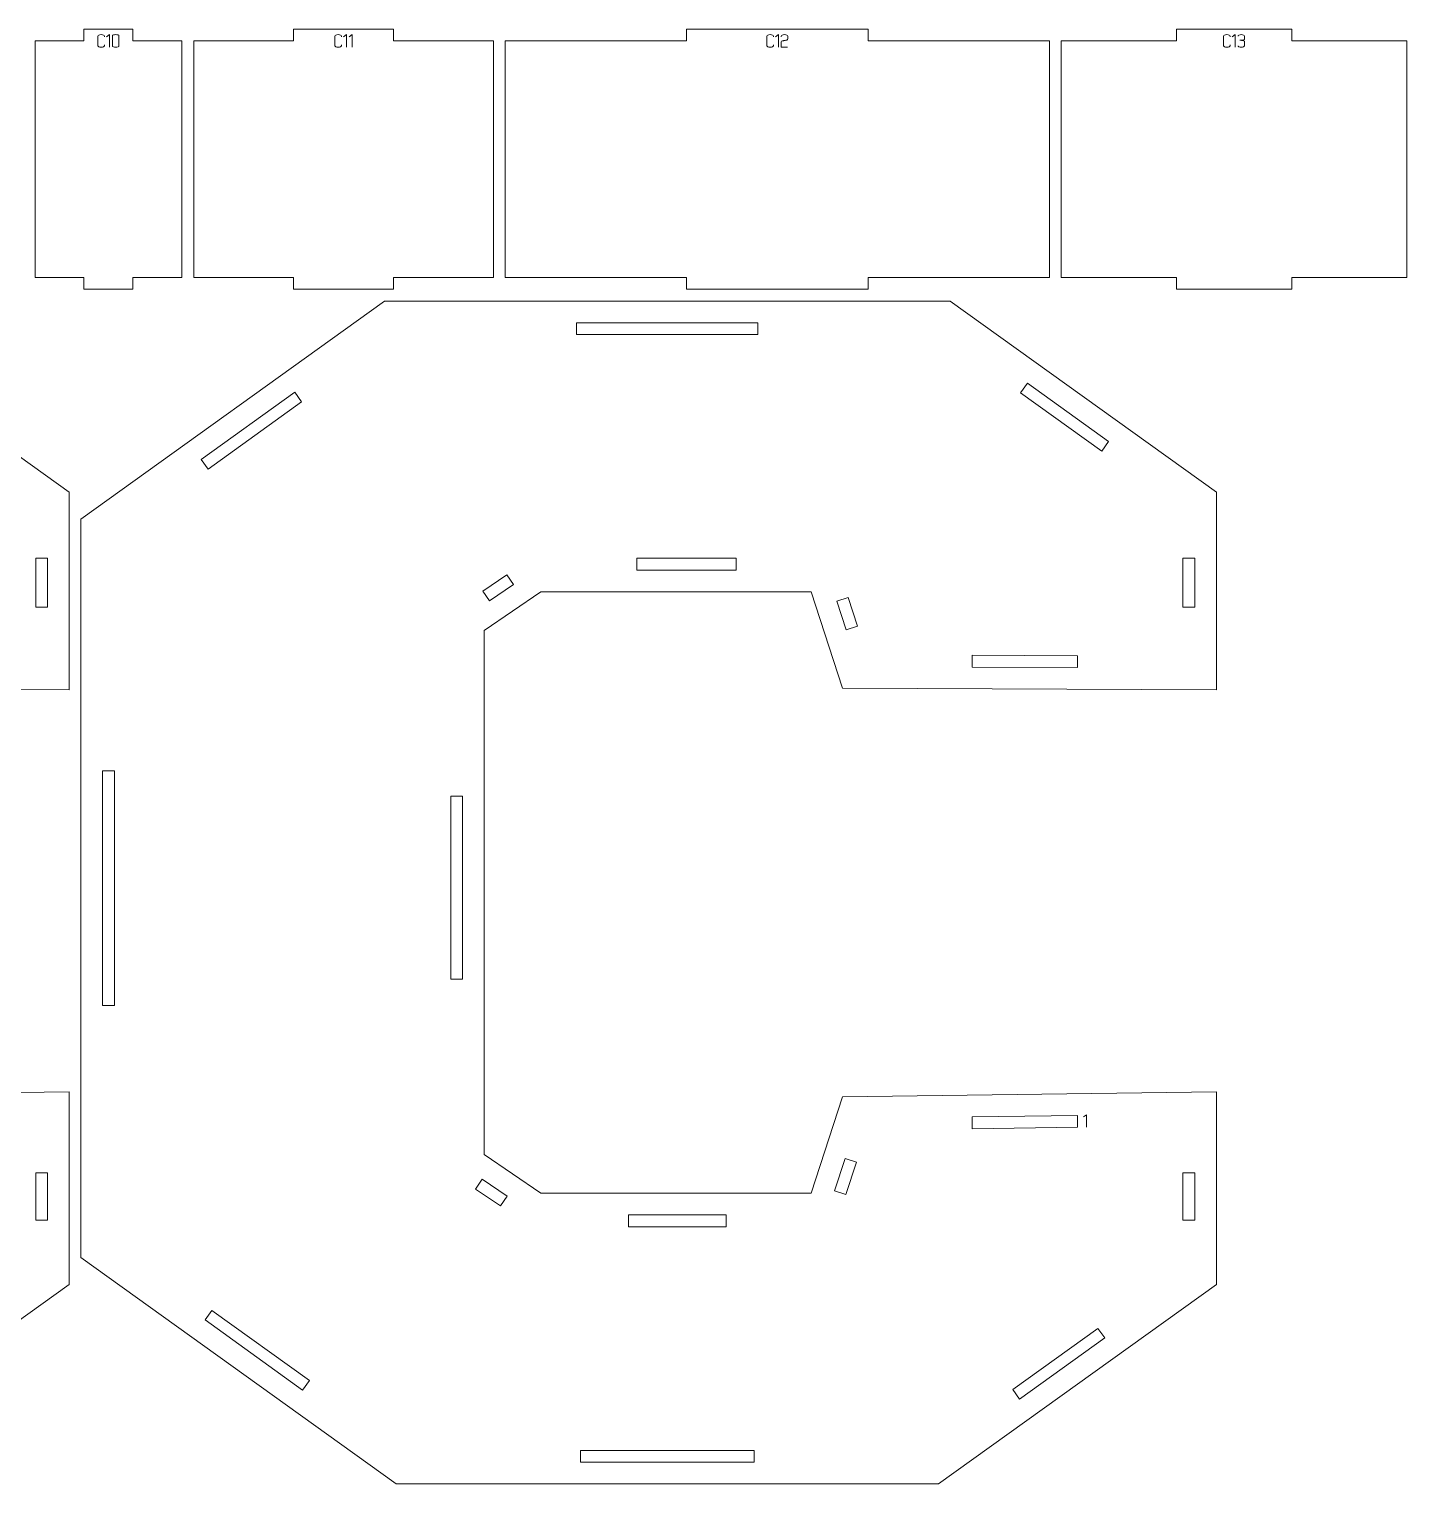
# Model space of a CAD drawing. Header units: centimetres. Extents: x -249 to 275, y -506 to 461.
# Drawn here: x -191.69 to -156.74, y 174.04 to 210.94 of the extents above; entities that cross this region are included whole.
import ezdxf

# ---------------------------------------------------------------- set-up
doc = ezdxf.new("R2010")
doc.units = ezdxf.units.CM
doc.header["$MEASUREMENT"] = 0
doc.layers.add('Capa 1', color=7, linetype='Continuous')

msp = doc.modelspace()

# ---------------------------------------------------------------- linework, layer by layer
at = {"layer": 'Capa 1', "color": 240, "lineweight": 9}
for points, knots in [([(-191.54061, 210.63954), (-191.54061, 210.63954), (-191.54061, 204.63954), (-191.54061, 204.63954), (-191.54061, 204.63954), (-190.29853, 204.63954), (-190.29853, 204.63954), (-190.29853, 204.63954), (-190.29853, 204.33954), (-190.29853, 204.33954), (-190.29853, 204.33954), (-189.05644, 204.33954), (-189.05644, 204.33954), (-189.05644, 204.33954), (-189.05644, 204.63954), (-189.05644, 204.63954), (-189.05644, 204.63954), (-187.81436, 204.63954), (-187.81436, 204.63954), (-187.81436, 204.63954), (-187.81436, 210.63954), (-187.81436, 210.63954), (-187.81436, 210.63954), (-189.05644, 210.63954), (-189.05644, 210.63954), (-189.05644, 210.63954), (-189.05644, 210.93954), (-189.05644, 210.93954), (-189.05644, 210.93954), (-190.29853, 210.93954), (-190.29853, 210.93954), (-190.29853, 210.93954), (-190.29853, 210.63954), (-190.29853, 210.63954), (-190.29853, 210.63954), (-191.54061, 210.63954), (-191.54061, 210.63954)], [0, 0, 0, 0, 0.08333333, 0.08333333, 0.08333333, 0.16666667, 0.16666667, 0.16666667, 0.25, 0.25, 0.25, 0.33333333, 0.33333333, 0.33333333, 0.41666667, 0.41666667, 0.41666667, 0.5, 0.5, 0.5, 0.58333333, 0.58333333, 0.58333333, 0.66666667, 0.66666667, 0.66666667, 0.75, 0.75, 0.75, 0.83333333, 0.83333333, 0.83333333, 0.91666667, 0.91666667, 0.91666667, 1, 1, 1, 1]), ([(-187.51436, 210.63954), (-187.51436, 210.63954), (-187.51436, 204.63954), (-187.51436, 204.63954), (-187.51436, 204.63954), (-184.98049, 204.63954), (-184.98049, 204.63954), (-184.98049, 204.63954), (-184.98049, 204.33954), (-184.98049, 204.33954), (-184.98049, 204.33954), (-182.44662, 204.33954), (-182.44662, 204.33954), (-182.44662, 204.33954), (-182.44662, 204.63954), (-182.44662, 204.63954), (-182.44662, 204.63954), (-179.91275, 204.63954), (-179.91275, 204.63954), (-179.91275, 204.63954), (-179.91275, 210.63954), (-179.91275, 210.63954), (-179.91275, 210.63954), (-182.44662, 210.63954), (-182.44662, 210.63954), (-182.44662, 210.63954), (-182.44662, 210.93954), (-182.44662, 210.93954), (-182.44662, 210.93954), (-184.98049, 210.93954), (-184.98049, 210.93954), (-184.98049, 210.93954), (-184.98049, 210.63954), (-184.98049, 210.63954), (-184.98049, 210.63954), (-187.51436, 210.63954), (-187.51436, 210.63954)], [0, 0, 0, 0, 0.08333333, 0.08333333, 0.08333333, 0.16666667, 0.16666667, 0.16666667, 0.25, 0.25, 0.25, 0.33333333, 0.33333333, 0.33333333, 0.41666667, 0.41666667, 0.41666667, 0.5, 0.5, 0.5, 0.58333333, 0.58333333, 0.58333333, 0.66666667, 0.66666667, 0.66666667, 0.75, 0.75, 0.75, 0.83333333, 0.83333333, 0.83333333, 0.91666667, 0.91666667, 0.91666667, 1, 1, 1, 1]), ([(-179.61275, 210.63954), (-179.61275, 210.63954), (-179.61275, 204.63954), (-179.61275, 204.63954), (-179.61275, 204.63954), (-175.01129, 204.63954), (-175.01129, 204.63954), (-175.01129, 204.63954), (-175.01129, 204.33954), (-175.01129, 204.33954), (-175.01129, 204.33954), (-170.40983, 204.33954), (-170.40983, 204.33954), (-170.40983, 204.33954), (-170.40983, 204.63954), (-170.40983, 204.63954), (-170.40983, 204.63954), (-165.80838, 204.63954), (-165.80838, 204.63954), (-165.80838, 204.63954), (-165.80838, 210.63954), (-165.80838, 210.63954), (-165.80838, 210.63954), (-170.40983, 210.63954), (-170.40983, 210.63954), (-170.40983, 210.63954), (-170.40983, 210.93954), (-170.40983, 210.93954), (-170.40983, 210.93954), (-175.01129, 210.93954), (-175.01129, 210.93954), (-175.01129, 210.93954), (-175.01129, 210.63954), (-175.01129, 210.63954), (-175.01129, 210.63954), (-179.61275, 210.63954), (-179.61275, 210.63954)], [0, 0, 0, 0, 0.08333333, 0.08333333, 0.08333333, 0.16666667, 0.16666667, 0.16666667, 0.25, 0.25, 0.25, 0.33333333, 0.33333333, 0.33333333, 0.41666667, 0.41666667, 0.41666667, 0.5, 0.5, 0.5, 0.58333333, 0.58333333, 0.58333333, 0.66666667, 0.66666667, 0.66666667, 0.75, 0.75, 0.75, 0.83333333, 0.83333333, 0.83333333, 0.91666667, 0.91666667, 0.91666667, 1, 1, 1, 1]), ([(-165.50838, 210.63954), (-165.50838, 210.63954), (-165.50838, 204.63954), (-165.50838, 204.63954), (-165.50838, 204.63954), (-162.58572, 204.63954), (-162.58572, 204.63954), (-162.58572, 204.63954), (-162.58572, 204.33954), (-162.58572, 204.33954), (-162.58572, 204.33954), (-159.66307, 204.33954), (-159.66307, 204.33954), (-159.66307, 204.33954), (-159.66307, 204.63954), (-159.66307, 204.63954), (-159.66307, 204.63954), (-156.74041, 204.63954), (-156.74041, 204.63954), (-156.74041, 204.63954), (-156.74041, 210.63954), (-156.74041, 210.63954), (-156.74041, 210.63954), (-159.66307, 210.63954), (-159.66307, 210.63954), (-159.66307, 210.63954), (-159.66307, 210.93954), (-159.66307, 210.93954), (-159.66307, 210.93954), (-162.58572, 210.93954), (-162.58572, 210.93954), (-162.58572, 210.93954), (-162.58572, 210.63954), (-162.58572, 210.63954), (-162.58572, 210.63954), (-165.50838, 210.63954), (-165.50838, 210.63954)], [0, 0, 0, 0, 0.08333333, 0.08333333, 0.08333333, 0.16666667, 0.16666667, 0.16666667, 0.25, 0.25, 0.25, 0.33333333, 0.33333333, 0.33333333, 0.41666667, 0.41666667, 0.41666667, 0.5, 0.5, 0.5, 0.58333333, 0.58333333, 0.58333333, 0.66666667, 0.66666667, 0.66666667, 0.75, 0.75, 0.75, 0.83333333, 0.83333333, 0.83333333, 0.91666667, 0.91666667, 0.91666667, 1, 1, 1, 1]), ([(-190.67454, 183.98244), (-190.67454, 183.98244), (-200.15867, 183.85386), (-200.15867, 183.85386), (-200.15867, 183.85386), (-200.95316, 181.41101), (-200.95316, 181.41101), (-200.95316, 181.41101), (-207.80557, 181.41101), (-207.80557, 181.41101), (-207.80557, 181.41101), (-209.24556, 182.39672), (-209.24556, 182.39672), (-209.24556, 182.39672), (-209.24556, 195.68242), (-209.24556, 195.68242), (-209.24556, 195.68242), (-207.80557, 196.66813), (-207.80557, 196.66813), (-207.80557, 196.66813), (-200.95316, 196.66813), (-200.95316, 196.66813), (-200.95316, 196.66813), (-200.15867, 194.22528), (-200.15867, 194.22528), (-200.15867, 194.22528), (-190.67454, 194.18242), (-190.67454, 194.18242), (-190.67454, 194.18242), (-190.67454, 199.1967), (-190.67454, 199.1967), (-190.67454, 199.1967), (-197.42764, 204.03954), (-197.42764, 204.03954), (-197.42764, 204.03954), (-211.77798, 204.03954), (-211.77798, 204.03954), (-211.77798, 204.03954), (-219.47452, 198.51098), (-219.47452, 198.51098), (-219.47452, 198.51098), (-219.47452, 179.78245), (-219.47452, 179.78245), (-219.47452, 179.78245), (-211.48004, 174.0396), (-211.48004, 174.0396), (-211.48004, 174.0396), (-197.72557, 174.0396), (-197.72557, 174.0396), (-197.72557, 174.0396), (-190.67454, 179.09674), (-190.67454, 179.09674), (-190.67454, 179.09674), (-190.67454, 183.98244), (-190.67454, 183.98244)], [0, 0, 0, 0, 0.05555556, 0.05555556, 0.05555556, 0.11111111, 0.11111111, 0.11111111, 0.16666667, 0.16666667, 0.16666667, 0.22222222, 0.22222222, 0.22222222, 0.27777778, 0.27777778, 0.27777778, 0.33333333, 0.33333333, 0.33333333, 0.38888889, 0.38888889, 0.38888889, 0.44444444, 0.44444444, 0.44444444, 0.5, 0.5, 0.5, 0.55555556, 0.55555556, 0.55555556, 0.61111111, 0.61111111, 0.61111111, 0.66666667, 0.66666667, 0.66666667, 0.72222222, 0.72222222, 0.72222222, 0.77777778, 0.77777778, 0.77777778, 0.83333333, 0.83333333, 0.83333333, 0.88888889, 0.88888889, 0.88888889, 0.94444444, 0.94444444, 0.94444444, 1, 1, 1, 1]), ([(-161.57456, 183.98244), (-161.57456, 183.98244), (-171.05869, 183.85386), (-171.05869, 183.85386), (-171.05869, 183.85386), (-171.85318, 181.41101), (-171.85318, 181.41101), (-171.85318, 181.41101), (-178.70559, 181.41101), (-178.70559, 181.41101), (-178.70559, 181.41101), (-180.14558, 182.39672), (-180.14558, 182.39672), (-180.14558, 182.39672), (-180.14558, 195.68242), (-180.14558, 195.68242), (-180.14558, 195.68242), (-178.70559, 196.66813), (-178.70559, 196.66813), (-178.70559, 196.66813), (-171.85318, 196.66813), (-171.85318, 196.66813), (-171.85318, 196.66813), (-171.05869, 194.22528), (-171.05869, 194.22528), (-171.05869, 194.22528), (-161.57456, 194.18242), (-161.57456, 194.18242), (-161.57456, 194.18242), (-161.57456, 199.1967), (-161.57456, 199.1967), (-161.57456, 199.1967), (-168.32766, 204.03954), (-168.32766, 204.03954), (-168.32766, 204.03954), (-182.678, 204.03954), (-182.678, 204.03954), (-182.678, 204.03954), (-190.37454, 198.51098), (-190.37454, 198.51098), (-190.37454, 198.51098), (-190.37454, 179.78245), (-190.37454, 179.78245), (-190.37454, 179.78245), (-182.38006, 174.0396), (-182.38006, 174.0396), (-182.38006, 174.0396), (-168.62559, 174.0396), (-168.62559, 174.0396), (-168.62559, 174.0396), (-161.57456, 179.09674), (-161.57456, 179.09674), (-161.57456, 179.09674), (-161.57456, 183.98244), (-161.57456, 183.98244)], [0, 0, 0, 0, 0.05555556, 0.05555556, 0.05555556, 0.11111111, 0.11111111, 0.11111111, 0.16666667, 0.16666667, 0.16666667, 0.22222222, 0.22222222, 0.22222222, 0.27777778, 0.27777778, 0.27777778, 0.33333333, 0.33333333, 0.33333333, 0.38888889, 0.38888889, 0.38888889, 0.44444444, 0.44444444, 0.44444444, 0.5, 0.5, 0.5, 0.55555556, 0.55555556, 0.55555556, 0.61111111, 0.61111111, 0.61111111, 0.66666667, 0.66666667, 0.66666667, 0.72222222, 0.72222222, 0.72222222, 0.77777778, 0.77777778, 0.77777778, 0.83333333, 0.83333333, 0.83333333, 0.88888889, 0.88888889, 0.88888889, 0.94444444, 0.94444444, 0.94444444, 1, 1, 1, 1]), ([(-177.80337, 203.19101), (-177.80337, 203.19101), (-173.20192, 203.19101), (-173.20192, 203.19101), (-173.20192, 203.19101), (-173.20192, 203.49101), (-173.20192, 203.49101), (-173.20192, 203.49101), (-177.80337, 203.49101), (-177.80337, 203.49101), (-177.80337, 203.49101), (-177.80337, 203.19101), (-177.80337, 203.19101)], [0, 0, 0, 0, 0.25, 0.25, 0.25, 0.5, 0.5, 0.5, 0.75, 0.75, 0.75, 1, 1, 1, 1]), ([(-166.54134, 201.71435), (-166.54134, 201.71435), (-164.48221, 200.2377), (-164.48221, 200.2377), (-164.48221, 200.2377), (-164.30738, 200.48149), (-164.30738, 200.48149), (-164.30738, 200.48149), (-166.36651, 201.95815), (-166.36651, 201.95815), (-166.36651, 201.95815), (-166.54134, 201.71435), (-166.54134, 201.71435)], [0, 0, 0, 0, 0.25, 0.25, 0.25, 0.5, 0.5, 0.5, 0.75, 0.75, 0.75, 1, 1, 1, 1]), ([(-187.15228, 199.78083), (-187.15228, 199.78083), (-184.77856, 201.48592), (-184.77856, 201.48592), (-184.77856, 201.48592), (-184.95358, 201.72957), (-184.95358, 201.72957), (-184.95358, 201.72957), (-187.3273, 200.02448), (-187.3273, 200.02448), (-187.3273, 200.02448), (-187.15228, 199.78083), (-187.15228, 199.78083)], [0, 0, 0, 0, 0.25, 0.25, 0.25, 0.5, 0.5, 0.5, 0.75, 0.75, 0.75, 1, 1, 1, 1]), ([(-191.52307, 197.51896), (-191.52307, 197.51896), (-191.52307, 196.27687), (-191.52307, 196.27687), (-191.52307, 196.27687), (-191.22307, 196.27687), (-191.22307, 196.27687), (-191.22307, 196.27687), (-191.22307, 197.51896), (-191.22307, 197.51896), (-191.22307, 197.51896), (-191.52307, 197.51896), (-191.52307, 197.51896)], [0, 0, 0, 0, 0.25, 0.25, 0.25, 0.5, 0.5, 0.5, 0.75, 0.75, 0.75, 1, 1, 1, 1]), ([(-173.75749, 197.51666), (-173.75749, 197.51666), (-176.27811, 197.51666), (-176.27811, 197.51666), (-176.27811, 197.51666), (-176.27811, 197.21666), (-176.27811, 197.21666), (-176.27811, 197.21666), (-173.75749, 197.21666), (-173.75749, 197.21666), (-173.75749, 197.21666), (-173.75749, 197.51666), (-173.75749, 197.51666)], [0, 0, 0, 0, 0.25, 0.25, 0.25, 0.5, 0.5, 0.5, 0.75, 0.75, 0.75, 1, 1, 1, 1]), ([(-162.42309, 197.51896), (-162.42309, 197.51896), (-162.42309, 196.27687), (-162.42309, 196.27687), (-162.42309, 196.27687), (-162.12309, 196.27687), (-162.12309, 196.27687), (-162.12309, 196.27687), (-162.12309, 197.51896), (-162.12309, 197.51896), (-162.12309, 197.51896), (-162.42309, 197.51896), (-162.42309, 197.51896)], [0, 0, 0, 0, 0.25, 0.25, 0.25, 0.5, 0.5, 0.5, 0.75, 0.75, 0.75, 1, 1, 1, 1]), ([(-179.5754, 197.10101), (-179.5754, 197.10101), (-180.18262, 196.68536), (-180.18262, 196.68536), (-180.18262, 196.68536), (-180.01316, 196.4378), (-180.01316, 196.4378), (-180.01316, 196.4378), (-179.40595, 196.85345), (-179.40595, 196.85345), (-179.40595, 196.85345), (-179.5754, 197.10101), (-179.5754, 197.10101)], [0, 0, 0, 0, 0.25, 0.25, 0.25, 0.5, 0.5, 0.5, 0.75, 0.75, 0.75, 1, 1, 1, 1]), ([(-170.67719, 195.79581), (-170.67719, 195.79581), (-170.91291, 196.52058), (-170.91291, 196.52058), (-170.91291, 196.52058), (-171.1982, 196.4278), (-171.1982, 196.4278), (-171.1982, 196.4278), (-170.96248, 195.70302), (-170.96248, 195.70302), (-170.96248, 195.70302), (-170.67719, 195.79581), (-170.67719, 195.79581)], [0, 0, 0, 0, 0.25, 0.25, 0.25, 0.5, 0.5, 0.5, 0.75, 0.75, 0.75, 1, 1, 1, 1]), ([(-165.09588, 195.04687), (-165.09588, 195.04687), (-167.76868, 195.05895), (-167.76868, 195.05895), (-167.76868, 195.05895), (-167.77003, 194.75895), (-167.77003, 194.75895), (-167.77003, 194.75895), (-165.09724, 194.74687), (-165.09724, 194.74687), (-165.09724, 194.74687), (-165.09588, 195.04687), (-165.09588, 195.04687)], [0, 0, 0, 0, 0.25, 0.25, 0.25, 0.5, 0.5, 0.5, 0.75, 0.75, 0.75, 1, 1, 1, 1]), ([(-189.52601, 186.17037), (-189.52601, 186.17037), (-189.52601, 192.12305), (-189.52601, 192.12305), (-189.52601, 192.12305), (-189.82601, 192.12305), (-189.82601, 192.12305), (-189.82601, 192.12305), (-189.82601, 186.17037), (-189.82601, 186.17037), (-189.82601, 186.17037), (-189.52601, 186.17037), (-189.52601, 186.17037)], [0, 0, 0, 0, 0.25, 0.25, 0.25, 0.5, 0.5, 0.5, 0.75, 0.75, 0.75, 1, 1, 1, 1]), ([(-180.99411, 191.48552), (-180.99411, 191.48552), (-180.99411, 186.84117), (-180.99411, 186.84117), (-180.99411, 186.84117), (-180.69411, 186.84117), (-180.69411, 186.84117), (-180.69411, 186.84117), (-180.69411, 191.48552), (-180.69411, 191.48552), (-180.69411, 191.48552), (-180.99411, 191.48552), (-180.99411, 191.48552)], [0, 0, 0, 0, 0.25, 0.25, 0.25, 0.5, 0.5, 0.5, 0.75, 0.75, 0.75, 1, 1, 1, 1]), ([(-167.76748, 183.04987), (-167.76748, 183.04987), (-165.09529, 183.0861), (-165.09529, 183.0861), (-165.09529, 183.0861), (-165.09935, 183.38607), (-165.09935, 183.38607), (-165.09935, 183.38607), (-167.77155, 183.34984), (-167.77155, 183.34984), (-167.77155, 183.34984), (-167.76748, 183.04987), (-167.76748, 183.04987)], [0, 0, 0, 0, 0.25, 0.25, 0.25, 0.5, 0.5, 0.5, 0.75, 0.75, 0.75, 1, 1, 1, 1]), ([(-170.97114, 181.37953), (-170.97114, 181.37953), (-170.70541, 182.19659), (-170.70541, 182.19659), (-170.70541, 182.19659), (-170.9907, 182.28937), (-170.9907, 182.28937), (-170.9907, 182.28937), (-171.25643, 181.47232), (-171.25643, 181.47232), (-171.25643, 181.47232), (-170.97114, 181.37953), (-170.97114, 181.37953)], [0, 0, 0, 0, 0.25, 0.25, 0.25, 0.5, 0.5, 0.5, 0.75, 0.75, 0.75, 1, 1, 1, 1]), ([(-191.52307, 181.92568), (-191.52307, 181.92568), (-191.52307, 180.72902), (-191.52307, 180.72902), (-191.52307, 180.72902), (-191.22307, 180.72902), (-191.22307, 180.72902), (-191.22307, 180.72902), (-191.22307, 181.92568), (-191.22307, 181.92568), (-191.22307, 181.92568), (-191.52307, 181.92568), (-191.52307, 181.92568)], [0, 0, 0, 0, 0.25, 0.25, 0.25, 0.5, 0.5, 0.5, 0.75, 0.75, 0.75, 1, 1, 1, 1]), ([(-162.42309, 181.92568), (-162.42309, 181.92568), (-162.42309, 180.72902), (-162.42309, 180.72902), (-162.42309, 180.72902), (-162.12309, 180.72902), (-162.12309, 180.72902), (-162.12309, 180.72902), (-162.12309, 181.92568), (-162.12309, 181.92568), (-162.12309, 181.92568), (-162.42309, 181.92568), (-162.42309, 181.92568)], [0, 0, 0, 0, 0.25, 0.25, 0.25, 0.5, 0.5, 0.5, 0.75, 0.75, 0.75, 1, 1, 1, 1]), ([(-180.36541, 181.51891), (-180.36541, 181.51891), (-179.73672, 181.08856), (-179.73672, 181.08856), (-179.73672, 181.08856), (-179.56726, 181.33611), (-179.56726, 181.33611), (-179.56726, 181.33611), (-180.19596, 181.76647), (-180.19596, 181.76647), (-180.19596, 181.76647), (-180.36541, 181.51891), (-180.36541, 181.51891)], [0, 0, 0, 0, 0.25, 0.25, 0.25, 0.5, 0.5, 0.5, 0.75, 0.75, 0.75, 1, 1, 1, 1]), ([(-176.48618, 180.56248), (-176.48618, 180.56248), (-174.00417, 180.56248), (-174.00417, 180.56248), (-174.00417, 180.56248), (-174.00417, 180.86248), (-174.00417, 180.86248), (-174.00417, 180.86248), (-176.48618, 180.86248), (-176.48618, 180.86248), (-176.48618, 180.86248), (-176.48618, 180.56248), (-176.48618, 180.56248)], [0, 0, 0, 0, 0.25, 0.25, 0.25, 0.5, 0.5, 0.5, 0.75, 0.75, 0.75, 1, 1, 1, 1]), ([(-184.57992, 176.66465), (-184.57992, 176.66465), (-187.05297, 178.44116), (-187.05297, 178.44116), (-187.05297, 178.44116), (-187.22799, 178.19751), (-187.22799, 178.19751), (-187.22799, 178.19751), (-184.75495, 176.421), (-184.75495, 176.421), (-184.75495, 176.421), (-184.57992, 176.66465), (-184.57992, 176.66465)], [0, 0, 0, 0, 0.25, 0.25, 0.25, 0.5, 0.5, 0.5, 0.75, 0.75, 0.75, 1, 1, 1, 1]), ([(-164.58153, 177.98429), (-164.58153, 177.98429), (-166.73998, 176.43621), (-166.73998, 176.43621), (-166.73998, 176.43621), (-166.56513, 176.19243), (-166.56513, 176.19243), (-166.56513, 176.19243), (-164.40669, 177.74051), (-164.40669, 177.74051), (-164.40669, 177.74051), (-164.58153, 177.98429), (-164.58153, 177.98429)], [0, 0, 0, 0, 0.25, 0.25, 0.25, 0.5, 0.5, 0.5, 0.75, 0.75, 0.75, 1, 1, 1, 1]), ([(-173.30124, 174.88813), (-173.30124, 174.88813), (-177.70406, 174.88813), (-177.70406, 174.88813), (-177.70406, 174.88813), (-177.70406, 174.58813), (-177.70406, 174.58813), (-177.70406, 174.58813), (-173.30124, 174.58813), (-173.30124, 174.58813), (-173.30124, 174.58813), (-173.30124, 174.88813), (-173.30124, 174.88813)], [0, 0, 0, 0, 0.25, 0.25, 0.25, 0.5, 0.5, 0.5, 0.75, 0.75, 0.75, 1, 1, 1, 1])]:
    msp.add_open_spline(points, degree=3, knots=knots, dxfattribs=at)
at = {"layer": 'Capa 1', "color": 114, "lineweight": 9}
for points, knots in [([(-189.77815, 210.54012), (-189.77815, 210.54012), (-189.77815, 210.51765), (-189.77815, 210.51765), (-189.77815, 210.50787), (-189.7861, 210.49946), (-189.802, 210.49243), (-189.81729, 210.4857), (-189.83685, 210.48234), (-189.8607, 210.48234), (-189.88455, 210.48234), (-189.90427, 210.4857), (-189.91986, 210.49243), (-189.93545, 210.49916), (-189.94325, 210.50756), (-189.94325, 210.51765), (-189.94325, 210.51765), (-189.94325, 210.76347), (-189.94325, 210.76347), (-189.94325, 210.77325), (-189.93545, 210.78151), (-189.91986, 210.78823), (-189.90366, 210.79526), (-189.88394, 210.79878), (-189.8607, 210.79878), (-189.83777, 210.79878), (-189.8182, 210.79526), (-189.802, 210.78823), (-189.7861, 210.7812), (-189.77815, 210.77295), (-189.77815, 210.76347), (-189.77815, 210.76347), (-189.77815, 210.741), (-189.77815, 210.741), (-189.77815, 210.741), (-189.77815, 210.76347), (-189.77815, 210.76347), (-189.77815, 210.77295), (-189.7861, 210.7812), (-189.802, 210.78823), (-189.8182, 210.79526), (-189.83777, 210.79878), (-189.8607, 210.79878), (-189.88394, 210.79878), (-189.90366, 210.79526), (-189.91986, 210.78823), (-189.93545, 210.78151), (-189.94325, 210.77325), (-189.94325, 210.76347), (-189.94325, 210.76347), (-189.94325, 210.51765), (-189.94325, 210.51765), (-189.94325, 210.50756), (-189.93545, 210.49916), (-189.91986, 210.49243), (-189.90427, 210.4857), (-189.88455, 210.48234), (-189.8607, 210.48234), (-189.83685, 210.48234), (-189.81729, 210.4857), (-189.802, 210.49243), (-189.7861, 210.49946), (-189.77815, 210.50787), (-189.77815, 210.51765), (-189.77815, 210.51765), (-189.77815, 210.54012), (-189.77815, 210.54012)], [0, 0, 0, 0, 0.04545455, 0.04545455, 0.04545455, 0.09090909, 0.09090909, 0.09090909, 0.13636364, 0.13636364, 0.13636364, 0.18181818, 0.18181818, 0.18181818, 0.22727273, 0.22727273, 0.22727273, 0.27272727, 0.27272727, 0.27272727, 0.31818182, 0.31818182, 0.31818182, 0.36363636, 0.36363636, 0.36363636, 0.40909091, 0.40909091, 0.40909091, 0.45454545, 0.45454545, 0.45454545, 0.5, 0.5, 0.5, 0.54545455, 0.54545455, 0.54545455, 0.59090909, 0.59090909, 0.59090909, 0.63636364, 0.63636364, 0.63636364, 0.68181818, 0.68181818, 0.68181818, 0.72727273, 0.72727273, 0.72727273, 0.77272727, 0.77272727, 0.77272727, 0.81818182, 0.81818182, 0.81818182, 0.86363636, 0.86363636, 0.86363636, 0.90909091, 0.90909091, 0.90909091, 0.95454545, 0.95454545, 0.95454545, 1, 1, 1, 1]), ([(-189.64745, 210.79924), (-189.64745, 210.79924), (-189.72358, 210.7465), (-189.72358, 210.7465), (-189.72358, 210.7465), (-189.64745, 210.79924), (-189.64745, 210.79924), (-189.64745, 210.79924), (-189.64745, 210.48234), (-189.64745, 210.48234), (-189.64745, 210.48234), (-189.64745, 210.79924), (-189.64745, 210.79924)], [0, 0, 0, 0, 0.25, 0.25, 0.25, 0.5, 0.5, 0.5, 0.75, 0.75, 0.75, 1, 1, 1, 1]), ([(-189.57682, 210.50619), (-189.57682, 210.4964), (-189.56895, 210.48998), (-189.5532, 210.48693), (-189.53746, 210.48387), (-189.51781, 210.48234), (-189.49427, 210.48234), (-189.47073, 210.48234), (-189.45108, 210.48387), (-189.43534, 210.48693), (-189.41959, 210.48998), (-189.41172, 210.4964), (-189.41172, 210.50619), (-189.41172, 210.50619), (-189.41172, 210.77447), (-189.41172, 210.77447), (-189.41172, 210.78426), (-189.41959, 210.79076), (-189.43534, 210.79397), (-189.45108, 210.79718), (-189.47073, 210.79878), (-189.49427, 210.79878), (-189.51781, 210.79878), (-189.53746, 210.79718), (-189.5532, 210.79397), (-189.56895, 210.79076), (-189.57682, 210.78426), (-189.57682, 210.77447), (-189.57682, 210.77447), (-189.57682, 210.50619), (-189.57682, 210.50619)], [0, 0, 0, 0, 0.1, 0.1, 0.1, 0.2, 0.2, 0.2, 0.3, 0.3, 0.3, 0.4, 0.4, 0.4, 0.5, 0.5, 0.5, 0.6, 0.6, 0.6, 0.7, 0.7, 0.7, 0.8, 0.8, 0.8, 0.9, 0.9, 0.9, 1, 1, 1, 1]), ([(-189.41172, 210.50619), (-189.41172, 210.4964), (-189.41959, 210.48998), (-189.43534, 210.48693), (-189.45108, 210.48387), (-189.47073, 210.48234), (-189.49427, 210.48234), (-189.51781, 210.48234), (-189.53746, 210.48387), (-189.5532, 210.48693), (-189.56895, 210.48998), (-189.57682, 210.4964), (-189.57682, 210.50619), (-189.57682, 210.50619), (-189.57682, 210.77447), (-189.57682, 210.77447), (-189.57682, 210.78426), (-189.56895, 210.79076), (-189.5532, 210.79397), (-189.53746, 210.79718), (-189.51781, 210.79878), (-189.49427, 210.79878), (-189.47073, 210.79878), (-189.45108, 210.79718), (-189.43534, 210.79397), (-189.41959, 210.79076), (-189.41172, 210.78426), (-189.41172, 210.77447), (-189.41172, 210.77447), (-189.41172, 210.50619), (-189.41172, 210.50619)], [0, 0, 0, 0, 0.1, 0.1, 0.1, 0.2, 0.2, 0.2, 0.3, 0.3, 0.3, 0.4, 0.4, 0.4, 0.5, 0.5, 0.5, 0.6, 0.6, 0.6, 0.7, 0.7, 0.7, 0.8, 0.8, 0.8, 0.9, 0.9, 0.9, 1, 1, 1, 1]), ([(-183.76973, 210.54012), (-183.76973, 210.54012), (-183.76973, 210.51765), (-183.76973, 210.51765), (-183.76973, 210.50787), (-183.77768, 210.49946), (-183.79358, 210.49243), (-183.80887, 210.4857), (-183.82843, 210.48234), (-183.85228, 210.48234), (-183.87613, 210.48234), (-183.89585, 210.4857), (-183.91144, 210.49243), (-183.92703, 210.49916), (-183.93483, 210.50756), (-183.93483, 210.51765), (-183.93483, 210.51765), (-183.93483, 210.76347), (-183.93483, 210.76347), (-183.93483, 210.77325), (-183.92703, 210.78151), (-183.91144, 210.78823), (-183.89524, 210.79526), (-183.87552, 210.79878), (-183.85228, 210.79878), (-183.82935, 210.79878), (-183.80978, 210.79526), (-183.79358, 210.78823), (-183.77768, 210.7812), (-183.76973, 210.77295), (-183.76973, 210.76347), (-183.76973, 210.76347), (-183.76973, 210.741), (-183.76973, 210.741), (-183.76973, 210.741), (-183.76973, 210.76347), (-183.76973, 210.76347), (-183.76973, 210.77295), (-183.77768, 210.7812), (-183.79358, 210.78823), (-183.80978, 210.79526), (-183.82935, 210.79878), (-183.85228, 210.79878), (-183.87552, 210.79878), (-183.89524, 210.79526), (-183.91144, 210.78823), (-183.92703, 210.78151), (-183.93483, 210.77325), (-183.93483, 210.76347), (-183.93483, 210.76347), (-183.93483, 210.51765), (-183.93483, 210.51765), (-183.93483, 210.50756), (-183.92703, 210.49916), (-183.91144, 210.49243), (-183.89585, 210.4857), (-183.87613, 210.48234), (-183.85228, 210.48234), (-183.82843, 210.48234), (-183.80887, 210.4857), (-183.79358, 210.49243), (-183.77768, 210.49946), (-183.76973, 210.50787), (-183.76973, 210.51765), (-183.76973, 210.51765), (-183.76973, 210.54012), (-183.76973, 210.54012)], [0, 0, 0, 0, 0.04545455, 0.04545455, 0.04545455, 0.09090909, 0.09090909, 0.09090909, 0.13636364, 0.13636364, 0.13636364, 0.18181818, 0.18181818, 0.18181818, 0.22727273, 0.22727273, 0.22727273, 0.27272727, 0.27272727, 0.27272727, 0.31818182, 0.31818182, 0.31818182, 0.36363636, 0.36363636, 0.36363636, 0.40909091, 0.40909091, 0.40909091, 0.45454545, 0.45454545, 0.45454545, 0.5, 0.5, 0.5, 0.54545455, 0.54545455, 0.54545455, 0.59090909, 0.59090909, 0.59090909, 0.63636364, 0.63636364, 0.63636364, 0.68181818, 0.68181818, 0.68181818, 0.72727273, 0.72727273, 0.72727273, 0.77272727, 0.77272727, 0.77272727, 0.81818182, 0.81818182, 0.81818182, 0.86363636, 0.86363636, 0.86363636, 0.90909091, 0.90909091, 0.90909091, 0.95454545, 0.95454545, 0.95454545, 1, 1, 1, 1]), ([(-183.63903, 210.79924), (-183.63903, 210.79924), (-183.71516, 210.7465), (-183.71516, 210.7465), (-183.71516, 210.7465), (-183.63903, 210.79924), (-183.63903, 210.79924), (-183.63903, 210.79924), (-183.63903, 210.48234), (-183.63903, 210.48234), (-183.63903, 210.48234), (-183.63903, 210.79924), (-183.63903, 210.79924)], [0, 0, 0, 0, 0.25, 0.25, 0.25, 0.5, 0.5, 0.5, 0.75, 0.75, 0.75, 1, 1, 1, 1]), ([(-183.49227, 210.79924), (-183.49227, 210.79924), (-183.5684, 210.7465), (-183.5684, 210.7465), (-183.5684, 210.7465), (-183.49227, 210.79924), (-183.49227, 210.79924), (-183.49227, 210.79924), (-183.49227, 210.48234), (-183.49227, 210.48234), (-183.49227, 210.48234), (-183.49227, 210.79924), (-183.49227, 210.79924)], [0, 0, 0, 0, 0.25, 0.25, 0.25, 0.5, 0.5, 0.5, 0.75, 0.75, 0.75, 1, 1, 1, 1]), ([(-172.81123, 210.54012), (-172.81123, 210.54012), (-172.81123, 210.51765), (-172.81123, 210.51765), (-172.81123, 210.50787), (-172.81918, 210.49946), (-172.83508, 210.49243), (-172.85037, 210.4857), (-172.86993, 210.48234), (-172.89378, 210.48234), (-172.91763, 210.48234), (-172.93735, 210.4857), (-172.95294, 210.49243), (-172.96853, 210.49916), (-172.97633, 210.50756), (-172.97633, 210.51765), (-172.97633, 210.51765), (-172.97633, 210.76347), (-172.97633, 210.76347), (-172.97633, 210.77325), (-172.96853, 210.78151), (-172.95294, 210.78823), (-172.93674, 210.79526), (-172.91702, 210.79878), (-172.89378, 210.79878), (-172.87085, 210.79878), (-172.85128, 210.79526), (-172.83508, 210.78823), (-172.81918, 210.7812), (-172.81123, 210.77295), (-172.81123, 210.76347), (-172.81123, 210.76347), (-172.81123, 210.741), (-172.81123, 210.741), (-172.81123, 210.741), (-172.81123, 210.76347), (-172.81123, 210.76347), (-172.81123, 210.77295), (-172.81918, 210.7812), (-172.83508, 210.78823), (-172.85128, 210.79526), (-172.87085, 210.79878), (-172.89378, 210.79878), (-172.91702, 210.79878), (-172.93674, 210.79526), (-172.95294, 210.78823), (-172.96853, 210.78151), (-172.97633, 210.77325), (-172.97633, 210.76347), (-172.97633, 210.76347), (-172.97633, 210.51765), (-172.97633, 210.51765), (-172.97633, 210.50756), (-172.96853, 210.49916), (-172.95294, 210.49243), (-172.93735, 210.4857), (-172.91763, 210.48234), (-172.89378, 210.48234), (-172.86993, 210.48234), (-172.85037, 210.4857), (-172.83508, 210.49243), (-172.81918, 210.49946), (-172.81123, 210.50787), (-172.81123, 210.51765), (-172.81123, 210.51765), (-172.81123, 210.54012), (-172.81123, 210.54012)], [0, 0, 0, 0, 0.04545455, 0.04545455, 0.04545455, 0.09090909, 0.09090909, 0.09090909, 0.13636364, 0.13636364, 0.13636364, 0.18181818, 0.18181818, 0.18181818, 0.22727273, 0.22727273, 0.22727273, 0.27272727, 0.27272727, 0.27272727, 0.31818182, 0.31818182, 0.31818182, 0.36363636, 0.36363636, 0.36363636, 0.40909091, 0.40909091, 0.40909091, 0.45454545, 0.45454545, 0.45454545, 0.5, 0.5, 0.5, 0.54545455, 0.54545455, 0.54545455, 0.59090909, 0.59090909, 0.59090909, 0.63636364, 0.63636364, 0.63636364, 0.68181818, 0.68181818, 0.68181818, 0.72727273, 0.72727273, 0.72727273, 0.77272727, 0.77272727, 0.77272727, 0.81818182, 0.81818182, 0.81818182, 0.86363636, 0.86363636, 0.86363636, 0.90909091, 0.90909091, 0.90909091, 0.95454545, 0.95454545, 0.95454545, 1, 1, 1, 1]), ([(-172.68053, 210.79924), (-172.68053, 210.79924), (-172.75666, 210.7465), (-172.75666, 210.7465), (-172.75666, 210.7465), (-172.68053, 210.79924), (-172.68053, 210.79924), (-172.68053, 210.79924), (-172.68053, 210.48234), (-172.68053, 210.48234), (-172.68053, 210.48234), (-172.68053, 210.79924), (-172.68053, 210.79924)], [0, 0, 0, 0, 0.25, 0.25, 0.25, 0.5, 0.5, 0.5, 0.75, 0.75, 0.75, 1, 1, 1, 1]), ([(-172.61036, 210.48234), (-172.61036, 210.48234), (-172.61036, 210.61488), (-172.61036, 210.61488), (-172.60944, 210.6268), (-172.59859, 210.63597), (-172.5778, 210.64239), (-172.56924, 210.64301), (-172.56106, 210.644), (-172.55326, 210.64538), (-172.54547, 210.64675), (-172.53759, 210.6482), (-172.52964, 210.64973), (-172.51497, 210.65218), (-172.50373, 210.65417), (-172.49594, 210.65569), (-172.48814, 210.65722), (-172.48057, 210.65921), (-172.47323, 210.66166), (-172.45428, 210.66869), (-172.4448, 210.67771), (-172.4448, 210.68871), (-172.4448, 210.68871), (-172.4448, 210.76347), (-172.4448, 210.76347), (-172.4448, 210.77325), (-172.45267, 210.78158), (-172.46842, 210.78846), (-172.48416, 210.79534), (-172.50381, 210.79878), (-172.52735, 210.79878), (-172.55089, 210.79878), (-172.57054, 210.79534), (-172.58628, 210.78846), (-172.60203, 210.78158), (-172.6099, 210.77325), (-172.6099, 210.76347), (-172.6099, 210.76347), (-172.6099, 210.741), (-172.6099, 210.741), (-172.6099, 210.741), (-172.6099, 210.76347), (-172.6099, 210.76347), (-172.6099, 210.77325), (-172.60203, 210.78158), (-172.58628, 210.78846), (-172.57054, 210.79534), (-172.55089, 210.79878), (-172.52735, 210.79878), (-172.50381, 210.79878), (-172.48416, 210.79534), (-172.46842, 210.78846), (-172.45267, 210.78158), (-172.4448, 210.77325), (-172.4448, 210.76347), (-172.4448, 210.76347), (-172.4448, 210.68871), (-172.4448, 210.68871), (-172.4448, 210.67771), (-172.45428, 210.66869), (-172.47323, 210.66166), (-172.48057, 210.65921), (-172.48814, 210.65722), (-172.49594, 210.65569), (-172.50373, 210.65417), (-172.51497, 210.65218), (-172.52964, 210.64973), (-172.53759, 210.6482), (-172.54547, 210.64675), (-172.55326, 210.64538), (-172.56106, 210.644), (-172.56924, 210.64301), (-172.5778, 210.64239), (-172.59859, 210.63597), (-172.60944, 210.6268), (-172.61036, 210.61488), (-172.61036, 210.61488), (-172.61036, 210.48234), (-172.61036, 210.48234), (-172.61036, 210.48234), (-172.45351, 210.48234), (-172.45351, 210.48234), (-172.45351, 210.48234), (-172.61036, 210.48234), (-172.61036, 210.48234)], [0, 0, 0, 0, 0.03571429, 0.03571429, 0.03571429, 0.07142857, 0.07142857, 0.07142857, 0.10714286, 0.10714286, 0.10714286, 0.14285714, 0.14285714, 0.14285714, 0.17857143, 0.17857143, 0.17857143, 0.21428571, 0.21428571, 0.21428571, 0.25, 0.25, 0.25, 0.28571429, 0.28571429, 0.28571429, 0.32142857, 0.32142857, 0.32142857, 0.35714286, 0.35714286, 0.35714286, 0.39285714, 0.39285714, 0.39285714, 0.42857143, 0.42857143, 0.42857143, 0.46428571, 0.46428571, 0.46428571, 0.5, 0.5, 0.5, 0.53571429, 0.53571429, 0.53571429, 0.57142857, 0.57142857, 0.57142857, 0.60714286, 0.60714286, 0.60714286, 0.64285714, 0.64285714, 0.64285714, 0.67857143, 0.67857143, 0.67857143, 0.71428571, 0.71428571, 0.71428571, 0.75, 0.75, 0.75, 0.78571429, 0.78571429, 0.78571429, 0.82142857, 0.82142857, 0.82142857, 0.85714286, 0.85714286, 0.85714286, 0.89285714, 0.89285714, 0.89285714, 0.92857143, 0.92857143, 0.92857143, 0.96428571, 0.96428571, 0.96428571, 1, 1, 1, 1]), ([(-161.22506, 210.54012), (-161.22506, 210.54012), (-161.22506, 210.51765), (-161.22506, 210.51765), (-161.22506, 210.50787), (-161.23301, 210.49946), (-161.24891, 210.49243), (-161.2642, 210.4857), (-161.28376, 210.48234), (-161.30761, 210.48234), (-161.33146, 210.48234), (-161.35118, 210.4857), (-161.36677, 210.49243), (-161.38236, 210.49916), (-161.39016, 210.50756), (-161.39016, 210.51765), (-161.39016, 210.51765), (-161.39016, 210.76347), (-161.39016, 210.76347), (-161.39016, 210.77325), (-161.38236, 210.78151), (-161.36677, 210.78823), (-161.35057, 210.79526), (-161.33085, 210.79878), (-161.30761, 210.79878), (-161.28468, 210.79878), (-161.26511, 210.79526), (-161.24891, 210.78823), (-161.23301, 210.7812), (-161.22506, 210.77295), (-161.22506, 210.76347), (-161.22506, 210.76347), (-161.22506, 210.741), (-161.22506, 210.741), (-161.22506, 210.741), (-161.22506, 210.76347), (-161.22506, 210.76347), (-161.22506, 210.77295), (-161.23301, 210.7812), (-161.24891, 210.78823), (-161.26511, 210.79526), (-161.28468, 210.79878), (-161.30761, 210.79878), (-161.33085, 210.79878), (-161.35057, 210.79526), (-161.36677, 210.78823), (-161.38236, 210.78151), (-161.39016, 210.77325), (-161.39016, 210.76347), (-161.39016, 210.76347), (-161.39016, 210.51765), (-161.39016, 210.51765), (-161.39016, 210.50756), (-161.38236, 210.49916), (-161.36677, 210.49243), (-161.35118, 210.4857), (-161.33146, 210.48234), (-161.30761, 210.48234), (-161.28376, 210.48234), (-161.2642, 210.4857), (-161.24891, 210.49243), (-161.23301, 210.49946), (-161.22506, 210.50787), (-161.22506, 210.51765), (-161.22506, 210.51765), (-161.22506, 210.54012), (-161.22506, 210.54012)], [0, 0, 0, 0, 0.04545455, 0.04545455, 0.04545455, 0.09090909, 0.09090909, 0.09090909, 0.13636364, 0.13636364, 0.13636364, 0.18181818, 0.18181818, 0.18181818, 0.22727273, 0.22727273, 0.22727273, 0.27272727, 0.27272727, 0.27272727, 0.31818182, 0.31818182, 0.31818182, 0.36363636, 0.36363636, 0.36363636, 0.40909091, 0.40909091, 0.40909091, 0.45454545, 0.45454545, 0.45454545, 0.5, 0.5, 0.5, 0.54545455, 0.54545455, 0.54545455, 0.59090909, 0.59090909, 0.59090909, 0.63636364, 0.63636364, 0.63636364, 0.68181818, 0.68181818, 0.68181818, 0.72727273, 0.72727273, 0.72727273, 0.77272727, 0.77272727, 0.77272727, 0.81818182, 0.81818182, 0.81818182, 0.86363636, 0.86363636, 0.86363636, 0.90909091, 0.90909091, 0.90909091, 0.95454545, 0.95454545, 0.95454545, 1, 1, 1, 1]), ([(-161.09436, 210.79924), (-161.09436, 210.79924), (-161.17049, 210.7465), (-161.17049, 210.7465), (-161.17049, 210.7465), (-161.09436, 210.79924), (-161.09436, 210.79924), (-161.09436, 210.79924), (-161.09436, 210.48234), (-161.09436, 210.48234), (-161.09436, 210.48234), (-161.09436, 210.79924), (-161.09436, 210.79924)], [0, 0, 0, 0, 0.25, 0.25, 0.25, 0.5, 0.5, 0.5, 0.75, 0.75, 0.75, 1, 1, 1, 1]), ([(-160.94118, 210.48234), (-160.96472, 210.48234), (-160.98437, 210.48578), (-161.00011, 210.49266), (-161.01586, 210.49954), (-161.02373, 210.50787), (-161.02373, 210.51765), (-161.02373, 210.50787), (-161.01586, 210.49954), (-161.00011, 210.49266), (-160.98437, 210.48578), (-160.96472, 210.48234), (-160.94118, 210.48234), (-160.91764, 210.48234), (-160.89799, 210.48578), (-160.88225, 210.49266), (-160.8665, 210.49954), (-160.85863, 210.50787), (-160.85863, 210.51765), (-160.85863, 210.51765), (-160.85863, 210.62084), (-160.85863, 210.62084), (-160.85863, 210.6291), (-160.86429, 210.63628), (-160.8756, 210.64239), (-160.88691, 210.64851), (-160.92008, 210.65264), (-160.97512, 210.65478), (-160.92039, 210.65814), (-160.88752, 210.66212), (-160.87652, 210.6667), (-160.86551, 210.67129), (-160.85955, 210.67878), (-160.85863, 210.68917), (-160.85863, 210.68917), (-160.85863, 210.76347), (-160.85863, 210.76347), (-160.85863, 210.77325), (-160.8665, 210.78158), (-160.88225, 210.78846), (-160.89799, 210.79534), (-160.91764, 210.79878), (-160.94118, 210.79878), (-160.96472, 210.79878), (-160.98437, 210.79534), (-161.00011, 210.78846), (-161.01586, 210.78158), (-161.02373, 210.77325), (-161.02373, 210.76347), (-161.02373, 210.77325), (-161.01586, 210.78158), (-161.00011, 210.78846), (-160.98437, 210.79534), (-160.96472, 210.79878), (-160.94118, 210.79878), (-160.91764, 210.79878), (-160.89799, 210.79534), (-160.88225, 210.78846), (-160.8665, 210.78158), (-160.85863, 210.77325), (-160.85863, 210.76347), (-160.85863, 210.76347), (-160.85863, 210.68917), (-160.85863, 210.68917), (-160.85955, 210.67878), (-160.86551, 210.67129), (-160.87652, 210.6667), (-160.88752, 210.66212), (-160.92039, 210.65814), (-160.97512, 210.65478), (-160.92008, 210.65264), (-160.88691, 210.64851), (-160.8756, 210.64239), (-160.86429, 210.63628), (-160.85863, 210.6291), (-160.85863, 210.62084), (-160.85863, 210.62084), (-160.85863, 210.51765), (-160.85863, 210.51765), (-160.85863, 210.50787), (-160.8665, 210.49954), (-160.88225, 210.49266), (-160.89799, 210.48578), (-160.91764, 210.48234), (-160.94118, 210.48234)], [0, 0, 0, 0, 0.03571429, 0.03571429, 0.03571429, 0.07142857, 0.07142857, 0.07142857, 0.10714286, 0.10714286, 0.10714286, 0.14285714, 0.14285714, 0.14285714, 0.17857143, 0.17857143, 0.17857143, 0.21428571, 0.21428571, 0.21428571, 0.25, 0.25, 0.25, 0.28571429, 0.28571429, 0.28571429, 0.32142857, 0.32142857, 0.32142857, 0.35714286, 0.35714286, 0.35714286, 0.39285714, 0.39285714, 0.39285714, 0.42857143, 0.42857143, 0.42857143, 0.46428571, 0.46428571, 0.46428571, 0.5, 0.5, 0.5, 0.53571429, 0.53571429, 0.53571429, 0.57142857, 0.57142857, 0.57142857, 0.60714286, 0.60714286, 0.60714286, 0.64285714, 0.64285714, 0.64285714, 0.67857143, 0.67857143, 0.67857143, 0.71428571, 0.71428571, 0.71428571, 0.75, 0.75, 0.75, 0.78571429, 0.78571429, 0.78571429, 0.82142857, 0.82142857, 0.82142857, 0.85714286, 0.85714286, 0.85714286, 0.89285714, 0.89285714, 0.89285714, 0.92857143, 0.92857143, 0.92857143, 0.96428571, 0.96428571, 0.96428571, 1, 1, 1, 1]), ([(-164.86994, 183.403), (-164.86994, 183.403), (-164.94607, 183.35026), (-164.94607, 183.35026), (-164.94607, 183.35026), (-164.86994, 183.403), (-164.86994, 183.403), (-164.86994, 183.403), (-164.86994, 183.0861), (-164.86994, 183.0861), (-164.86994, 183.0861), (-164.86994, 183.403), (-164.86994, 183.403)], [0, 0, 0, 0, 0.25, 0.25, 0.25, 0.5, 0.5, 0.5, 0.75, 0.75, 0.75, 1, 1, 1, 1])]:
    msp.add_open_spline(points, degree=3, knots=knots, dxfattribs=at)

doc.saveas('drawing.dxf')
